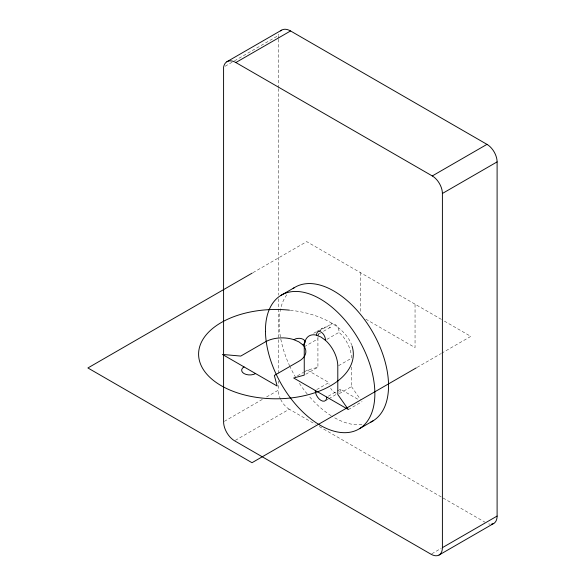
<?xml version="1.0" encoding="UTF-8"?>
<svg xmlns="http://www.w3.org/2000/svg" width="585" height="585" viewBox="0 0 585 585"><rect width="100%" height="100%" fill="white"/><g stroke="black" fill="none" stroke-linecap="round" stroke-linejoin="round"><path stroke-width="0.44" stroke-dasharray="2.92 2.19" d="M225.145 66.244L233.744 61.279M234.526 60.825L278.292 35.561A17.66 10.201 60 0 1 278.643 34.157M252.998 272.639L306.708 241.627L442.421 319.98M313.721 333.267L316.002 331.951M316.763 331.512L322.84 328.002M318.357 331.527L332.031 323.629M318.203 334.349L320.478 333.033M323.52 331.286L330.357 327.337A6.194 3.576 60 0 1 334.7 324.127A6.194 3.576 60 0 1 339.037 332.346A23.722 13.696 60 0 1 351.475 358.232L351.475 360.009M304.251 346.759L317.926 338.861A23.722 13.696 60 0 1 317.991 337.216M326.883 339.366L339.037 332.346M297.472 375.797L303.549 372.287M304.31 371.848L307.344 370.093L317.926 367.248L317.926 338.861M224.362 421.339L262.658 399.233M266.563 396.974L278.292 390.21L278.292 381.069M305.772 374.268L317.926 367.248M338.554 365.691L351.475 358.232M316.777 389.573L328.931 382.561A8.153 4.709 60 0 0 329.128 384.396M235.338 440.344L289.261 409.215L315.3 424.249M328.309 396.235L336.667 391.409M337.428 390.97L340.463 389.215L358.971 399.899M325.86 400.403L328.141 399.087M328.894 398.648L336.499 394.261M339.315 393.639L351.475 386.619L351.475 367.102M417.105 367.395L440.805 353.713M441.595 353.252L470.823 336.375L443.211 320.434M348.375 409.573L362.049 401.676M431.81 553.776L441.185 548.357M365.815 319.176L415.05 347.607L415.05 304.178M307.344 370.093L328.931 382.561M319.242 426.523L442.333 497.586M443.123 498.04L484.943 522.186M351.475 386.619L360.543 399.526M360.345 272.595L360.345 312.405M278.292 35.561L278.292 38.303M278.292 39.217L278.292 87.662M278.292 88.576L278.292 295.147M278.292 298.803L278.292 373.756M290.365 310.247A77.366 44.665 0 0 1 351.746 345.143M289.261 409.215A15.517 8.958 60 0 1 280.858 399.833M280.559 399.226A15.517 8.958 60 0 1 278.292 390.21M490.084 524.153A16.087 9.287 60 0 1 488.672 523.897M336.192 393.178A8.153 4.709 60 0 1 330.62 388.235M340.463 389.215A8.153 4.709 60 0 1 338.773 392.945M361.918 424.593A77.366 44.665 60 0 1 331.827 416.14M331.117 415.694A77.366 44.665 60 0 1 308.405 395.416M307.213 393.99A77.366 44.665 60 0 1 298.642 382.217M295.754 377.537A77.366 44.665 60 0 1 290.153 366.978M289.765 366.144A77.366 44.665 60 0 1 287.601 293.714M318.072 336.419A23.722 13.696 60 0 1 319.037 332.572M320.17 330.481A23.722 13.696 60 0 1 330.357 327.337"/><path stroke-width="0.88" d="M226.841 61.761L281.546 30.179M497.104 516.072L442.399 547.655A16.087 9.287 60 0 1 431.028 554.229L234.556 440.797A15.517 8.958 60 0 1 223.587 421.792L223.587 67.143A17.66 10.201 60 0 1 235.85 62.536L290.555 30.954L486.983 144.363A14.318 8.263 60 0 1 497.104 161.891L497.104 516.072A16.087 9.287 60 0 1 491.415 524.167M252.201 273.1L87.896 367.965L252.003 462.713L416.315 367.848M235.85 62.536L432.278 175.946L486.983 144.363M442.399 547.655L442.399 193.474L497.104 161.891M280.888 295.425L294.562 287.527M359.431 428.717L373.106 420.82M439.072 555.026L493.777 523.436M316.682 335.227L321.026 337.077L325.362 340.243A23.722 13.696 60 0 1 337.794 366.13L337.794 394.517L348.375 409.573L293.67 377.99L304.251 375.146L304.251 346.759A23.722 13.696 60 0 1 316.682 335.227A6.194 3.576 60 0 1 321.026 332.017A6.194 3.576 60 0 1 325.362 340.243M293.992 339.709L298.906 341.881L302.672 344.719A23.722 13.696 0 0 1 298.906 361.252L274.321 375.446L277.151 386.027L222.446 354.444L240.771 356.075L265.356 341.881A23.722 13.696 0 0 1 293.992 339.709A6.194 3.576 0 0 1 303.286 339.358A6.194 3.576 0 0 1 302.672 344.719M352.024 345.962A77.366 44.665 0 0 1 280.924 398.707A77.366 44.665 0 0 1 198.717 351.651A77.366 44.665 0 0 1 289.458 310.152M255.557 373.566A8.153 4.709 0 0 1 244.033 373.566A8.153 4.709 0 0 1 244.033 366.905M432.278 175.946A14.318 8.263 60 0 1 442.399 193.474M280.617 30.903A17.66 10.201 60 0 1 290.555 30.954M293.173 288.442A77.366 44.665 60 0 1 372.367 331.578A77.366 44.665 60 0 1 370.751 422.107M326.788 397.113A8.153 4.709 60 0 1 321.026 400.44A8.153 4.709 60 0 1 315.256 390.451M265.458 331.461A77.366 44.665 60 0 0 348.236 432.49A77.366 44.665 60 0 0 346.781 322.255A77.366 44.665 60 0 0 265.458 331.461"/></g></svg>
